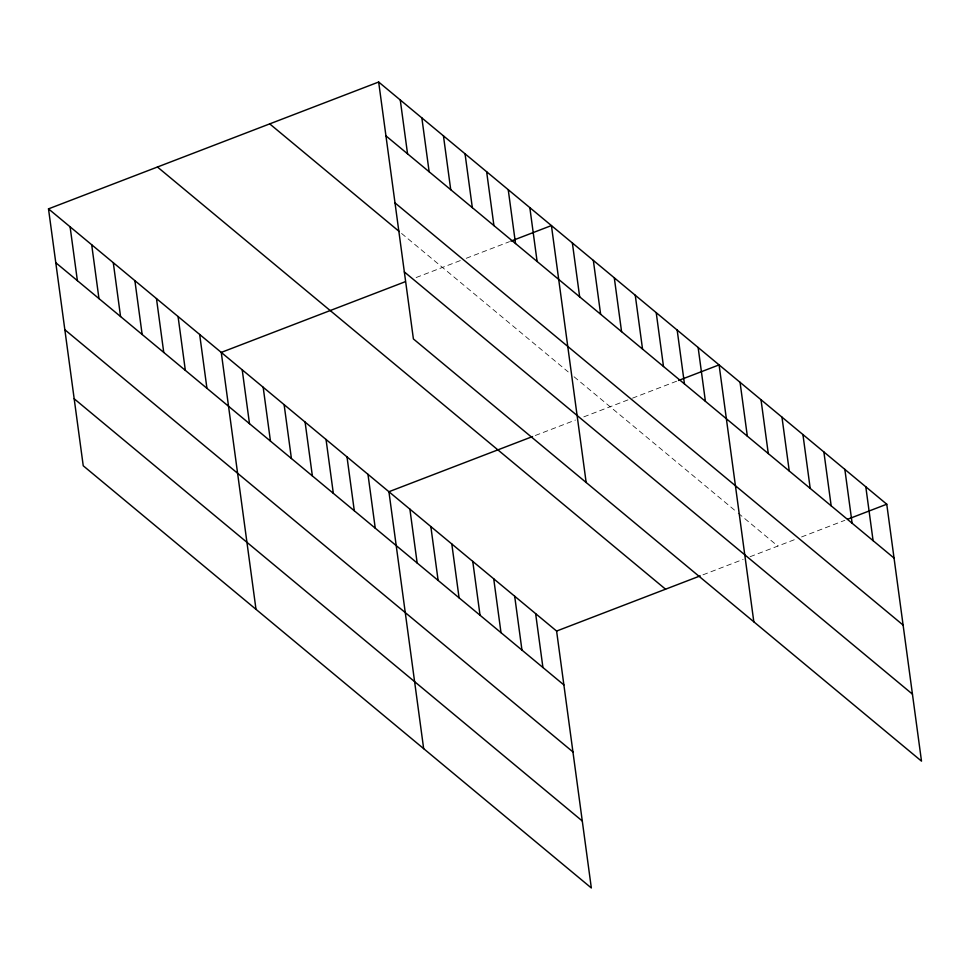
<?xml version="1.0" encoding="UTF-8"?>
<svg xmlns="http://www.w3.org/2000/svg" width="970" height="970" viewBox="0 0 970 970"><rect width="100%" height="100%" fill="white"/><g stroke="black" fill="none" stroke-linecap="round" stroke-linejoin="round"><path stroke-width="0.73" stroke-dasharray="4.85 3.64" d="M416.13 277.541L460.629 260.445M466.206 258.299L509.517 241.663M535.294 435.494L575.489 420.058M583.807 416.87L631.094 398.694M632.488 398.161L677.181 380.992M702.971 574.822L743.165 559.387M750.089 556.719L795.97 539.102M801.559 536.956L844.858 520.32M401.544 233.43L568.214 371.922M574.046 376.76L735.89 511.238M738.218 513.178L777.807 546.074"/><path stroke-width="1.45" d="M48.5 208.865L556.598 631.058L591.336 887.974L83.238 465.782L48.5 208.865L378.664 82.026L886.762 504.218L921.5 761.135L413.402 338.942L378.664 82.026M405.048 281.797L221.257 352.413L255.995 609.33M510.911 241.13L551.421 225.573L586.159 482.49M532.53 436.561L388.921 491.729L423.66 748.658M678.588 380.458L719.085 364.89L753.823 621.818M556.598 631.058L700.194 575.889M847.647 519.241L886.762 504.218M385.951 135.873L894.049 558.077M395.008 202.888L903.106 625.08M269.708 123.881L399.276 231.539M404.344 271.927L912.443 694.132M157.455 167.01L665.553 589.202M55.787 262.712L563.873 684.917M64.844 329.727L572.943 751.92M74.181 398.767L582.267 820.972M865.798 486.794L873.085 540.654M844.846 469.383L852.121 523.242M823.882 451.971L831.169 505.831M802.93 434.548L810.205 488.407M781.965 417.136L789.253 470.996M761.013 399.725L768.288 453.584M740.049 382.301L747.337 436.161M698.133 347.478L705.408 401.337M677.169 330.055L684.456 383.914M656.217 312.643L663.492 366.502M635.253 295.232L642.54 349.091M614.301 277.82L621.576 331.667M593.337 260.396L600.624 314.256M572.373 242.985L579.66 296.844M529.826 207.629L537.113 261.476M508.231 189.683L515.519 243.543M486.637 171.738L493.924 225.598M535.634 613.634L542.921 667.493M465.042 153.793L472.329 207.653M514.682 596.223L521.957 650.082M443.448 135.849L450.735 189.708M493.718 578.811L501.005 632.67M421.853 117.903L429.14 171.763M472.754 561.387L480.041 615.247M400.258 99.971L407.545 153.818M451.802 543.976L459.077 597.835M430.838 526.564L438.125 580.424M409.886 509.141L417.161 563M367.969 474.318L375.245 528.177M347.005 456.894L354.292 510.753M326.041 439.483L333.328 493.342M305.089 422.071L312.364 475.93M284.125 404.66L291.412 458.507M263.173 387.236L270.448 441.095M242.209 369.825L249.496 423.684M199.662 334.468L206.937 388.315M178.068 316.523L185.343 370.382M156.473 298.578L163.748 352.437M134.878 280.633L142.153 334.492M113.284 262.688L120.559 316.547M91.689 244.743L98.964 298.602M70.095 226.81L77.382 280.657"/></g></svg>
